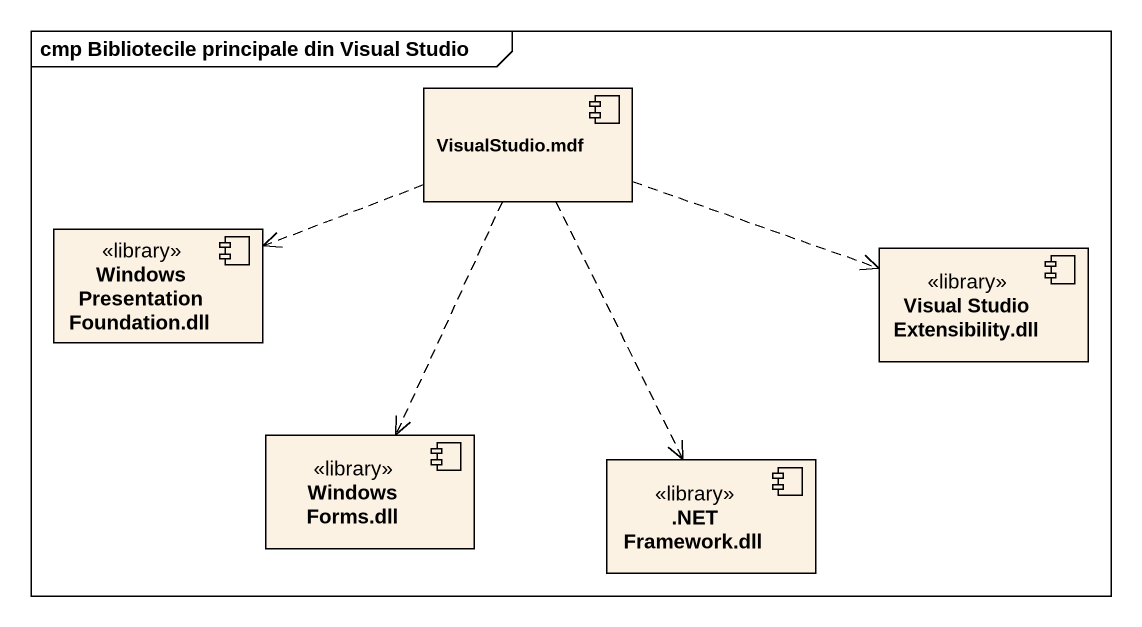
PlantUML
@startuml
mainframe cmp Bibliotecile principale din Visual Studio
component "VisualStudio.mdf" as VisualStudio_mdf
component "Windows Presentation Foundation.dll" as Windows_Presentation <<library>>
component "Visual Studio Extensibility.dll" as Visual_Studio_Extensibility <<library>>
component "Windows Forms.dll" as Windows_Forms_dll <<library>>
component ".NET Framework.dll" as NET_Framework_dll <<library>>
VisualStudio_mdf .left.> Windows_Presentation
VisualStudio_mdf .right.> Visual_Studio_Extensibility
VisualStudio_mdf ..> Windows_Forms_dll
VisualStudio_mdf ..> NET_Framework_dll
@enduml
